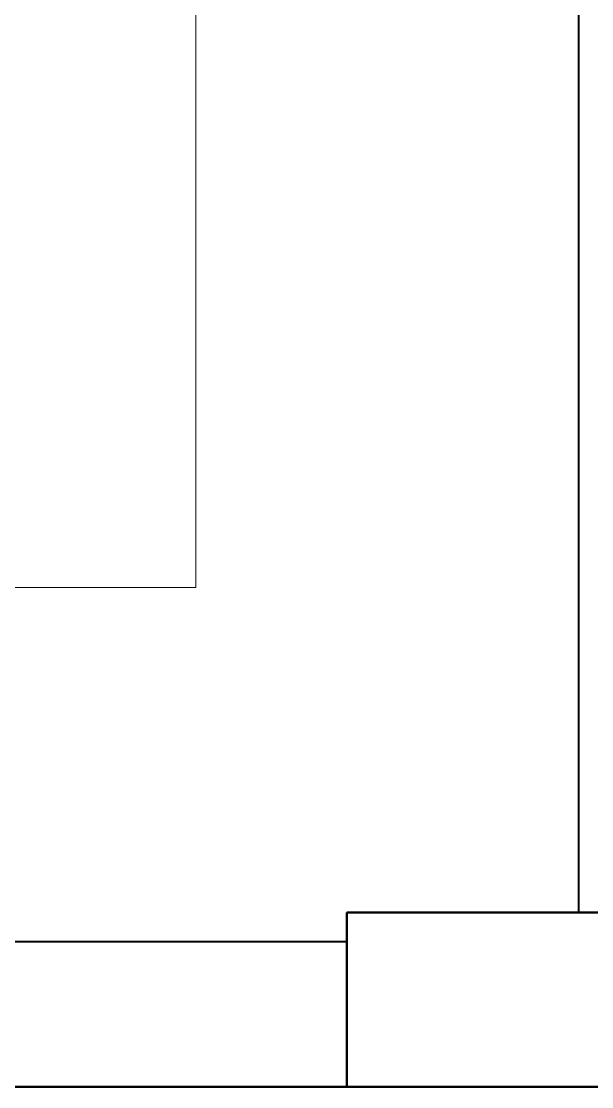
# Model space of a CAD drawing. Header units: millimetres. Extents: x 38 to 2348, y 24 to 977.
# Drawn here: x 1457.3 to 1555.6, y 24 to 207.6 of the extents above; entities that cross this region are included whole.
import ezdxf

# ---------------------------------------------------------------- set-up
doc = ezdxf.new("R2010")
doc.units = ezdxf.units.MM
for name, color, linetype, lineweight in [('1_DUVAR', 7, 'Continuous', 50), ('8_MERDİVEN', 42, 'Continuous', 20), ('9_KOLON', 90, 'Continuous', 50), ('DUVAR', 7, 'Continuous', 40)]:
    doc.layers.add(name, color=color, linetype=linetype, lineweight=lineweight)

msp = doc.modelspace()

# ---------------------------------------------------------------- linework, layer by layer
at = {"layer": '1_DUVAR', "flags": 128}
msp.add_lwpolyline([(1403.401796, 24.02326), (1513.401899, 24.02326)], dxfattribs=at)
at = {"layer": '8_MERDİVEN', "elevation": -0.000103, "flags": 128}
msp.add_lwpolyline([(1433.296405, 248.024683), (1487.368375, 248.024683), (1487.368375, 110.024683), (1432.401802, 110.024683)], dxfattribs=at)
at = {"layer": '9_KOLON', "elevation": -0.00001, "flags": 128}
msp.add_lwpolyline([(1513.401899, 54.023043), (1573.402021, 54.023043), (1573.402021, 24.023131), (1513.401899, 24.023131)], close=True, dxfattribs=at)
at = {"layer": 'DUVAR'}
for p, q in [((1098.401878, 49.023208), (1513.40168, 49.023208)), ((1513.401899, 24.023213), (1083.401802, 24.023213)), ((1488.401697, 24.02326), (1098.401878, 24.02326)), ((1468.401401, 24.023212), (1488.401697, 24.023212))]:
    msp.add_line(p, q, dxfattribs=at)
at = {"layer": 'DUVAR', "flags": 128}
for points, elevation in [([(1553.401802, 54.023119), (1553.401802, 289.022551)], 0.000045), ([(1513.401899, 24.023261), (1098.401878, 24.023261)], -0.00001), ([(1488.401697, 24.02326), (1098.401878, 24.02326)], -0.000042)]:
    msp.add_lwpolyline(points, dxfattribs=dict(at, elevation=elevation))

doc.saveas('drawing.dxf')
